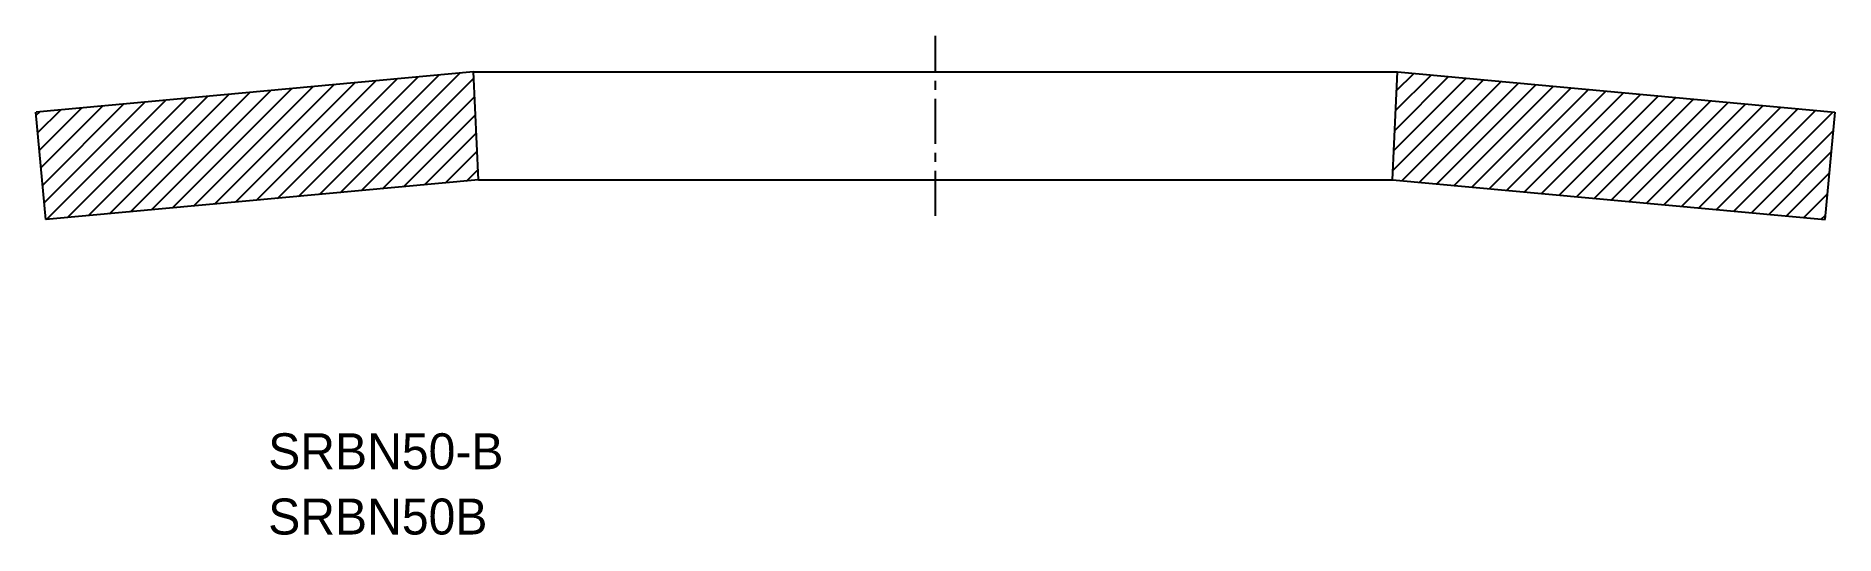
# Model space of a CAD drawing. Extents: x 114.8 to 164.8, y 137.1 to 150.9.
import ezdxf

# ---------------------------------------------------------------- set-up
doc = ezdxf.new("R2010")
doc.units = 0
doc.linetypes.add('CENTER', pattern=[2, 1.25, -0.25, 0.25, -0.25])
doc.layers.get('0').update_dxf_attribs({"linetype": 'CONTINUOUS'})
doc.layers.add('CENTER', color=1, linetype='CENTER')

# ---------------------------------------------------------------- blocks, each defined once
blk = doc.blocks.new('*X2')
at = {"color": 0, "linetype": 'CONTINUOUS'}
for p, q in [((119.158, 146.205), (122.474, 149.52)), ((119.741, 146.258), (123.057, 149.574)), ((120.325, 146.311), (123.641, 149.627)), ((120.909, 146.365), (124.225, 149.681)), ((121.493, 146.418), (124.808, 149.734)), ((122.076, 146.472), (125.392, 149.787)), ((122.66, 146.525), (125.976, 149.841)), ((123.244, 146.578), (126.56, 149.894)), ((123.828, 146.632), (126.951, 149.755)), ((114.967, 146.787), (117.22, 149.04)), ((115.012, 146.301), (117.804, 149.093)), ((115.072, 145.831), (118.387, 149.147)), ((115.655, 145.884), (118.971, 149.2)), ((116.239, 145.938), (119.555, 149.253)), ((116.823, 145.991), (120.139, 149.307)), ((117.407, 146.044), (120.722, 149.36)), ((117.99, 146.098), (121.306, 149.414)), ((118.574, 146.151), (121.89, 149.467)), ((124.411, 146.685), (126.974, 149.248)), ((114.788, 148.729), (114.885, 148.826)), ((114.832, 148.243), (115.469, 148.88)), ((114.877, 147.758), (116.053, 148.933)), ((114.922, 147.272), (116.636, 148.986)), ((124.995, 146.739), (126.997, 148.741)), ((125.579, 146.792), (127.021, 148.234)), ((126.162, 146.845), (127.044, 147.727)), ((126.746, 146.899), (127.067, 147.219))]:
    blk.add_line(p, q, dxfattribs=at)
blk = doc.blocks.new('*X3')
at = {"color": 0, "linetype": 'CONTINUOUS'}
for p, q in [((152.492, 147.189), (155.013, 149.71)), ((152.517, 147.744), (154.527, 149.754)), ((152.543, 148.3), (154.042, 149.799)), ((152.568, 148.856), (153.556, 149.843)), ((152.593, 149.411), (153.07, 149.888)), ((152.739, 146.906), (155.499, 149.666)), ((153.225, 146.861), (155.985, 149.621)), ((153.711, 146.817), (156.471, 149.577)), ((154.197, 146.772), (156.957, 149.532)), ((154.683, 146.728), (157.443, 149.488)), ((155.169, 146.683), (157.929, 149.443)), ((155.654, 146.639), (158.415, 149.399)), ((156.14, 146.594), (158.9, 149.354)), ((156.626, 146.55), (159.386, 149.31)), ((157.112, 146.506), (159.872, 149.266)), ((157.598, 146.461), (160.358, 149.221)), ((158.084, 146.417), (160.844, 149.177)), ((158.57, 146.372), (161.33, 149.132)), ((159.056, 146.328), (161.816, 149.088)), ((159.542, 146.283), (162.302, 149.043)), ((160.027, 146.239), (162.787, 148.999)), ((160.513, 146.194), (163.273, 148.954)), ((160.999, 146.15), (163.759, 148.91)), ((161.485, 146.105), (164.245, 148.866)), ((161.971, 146.061), (164.731, 148.821)), ((162.457, 146.017), (164.732, 148.292)), ((162.943, 145.972), (164.678, 147.708)), ((163.429, 145.928), (164.624, 147.124)), ((163.914, 145.883), (164.571, 146.539)), ((164.4, 145.839), (164.517, 145.955))]:
    blk.add_line(p, q, dxfattribs=at)

msp = doc.modelspace()

# ---------------------------------------------------------------- linework, layer by layer
at = {"color": 7, "linetype": 'CONTINUOUS'}
for p, q in [((126.943, 149.929), (114.782, 148.817)), ((126.943, 149.929), (152.617, 149.929)), ((127.08, 146.929), (126.943, 149.929)), ((152.48, 146.929), (152.617, 149.929)), ((152.617, 149.929), (164.778, 148.817)), ((115.055, 145.829), (114.78, 148.816)), ((164.505, 145.829), (164.78, 148.816)), ((127.08, 146.929), (115.055, 145.829)), ((127.08, 146.929), (152.48, 146.929)), ((152.48, 146.929), (164.505, 145.829))]:
    msp.add_line(p, q, dxfattribs=at)
at = {"layer": 'CENTER', "color": 1, "linetype": 'CENTER'}
msp.add_line((139.78, 145.929), (139.78, 150.929), dxfattribs=at)

# ---------------------------------------------------------------- block references
at = {"color": 7, "linetype": 'CONTINUOUS'}
for name in ['*X2', '*X3']:
    msp.add_blockref(name, (0, 0), dxfattribs=at)

# ---------------------------------------------------------------- texts
for s, p in [('SRBN50-B', (121.233, 138.89)), ('SRBN50B', (121.233, 137.077))]:
    msp.add_text(s, height=1).set_placement(p)

doc.saveas('drawing.dxf')
